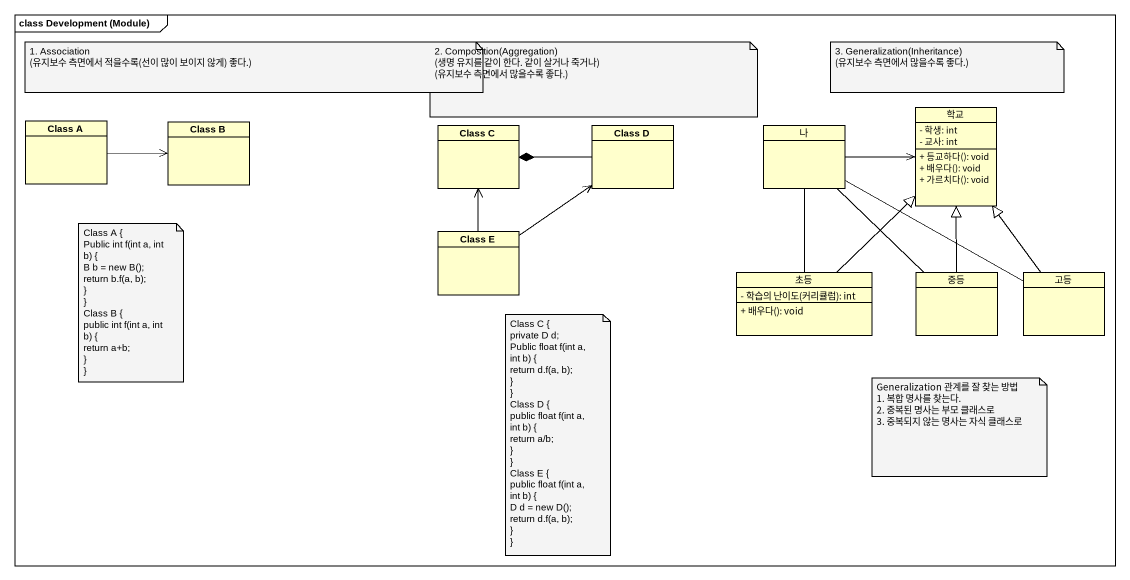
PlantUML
@startuml
mainframe class Development (Module)
hide circle
hide empty members
skinparam classAttributeIconSize 0
class "Class A" as Class_A
class "Class B" as Class_B
class "Class C" as Class_C
class "Class D" as Class_D
class 나
class 학교 {
  - 학생: int
  - 교사: int
  + 등교하다(): void
  + 배우다(): void
  + 가르치다(): void
}
class "Class E" as Class_E
class 초등 {
  {field} - 학습의 난이도(커리큘럼): int
  + 배우다(): void
}
class 중등
class 고등
Class_A -right-> Class_B
Class_D -left-* Class_C
나 -right-> 학교
나 -- 초등
나 -- 중등
나 -right- 고등
Class_E -up-> Class_C
Class_E -up-> Class_D
초등 -up-|> 학교
중등 -up-|> 학교
고등 -up-|> 학교
note as N1
  1. Association
  (유지보수 측면에서 적을수록(선이 많이 보이지 않게) 좋다.)
end note
note as N2
  2. Composition(Aggregation)
  (생명 유지를 같이 한다. 같이 살거나 죽거나)
  (유지보수 측면에서 많을수록 좋다.)
end note
note as N3
  3. Generalization(Inheritance)
  (유지보수 측면에서 많을수록 좋다.)
end note
note as N4
  Class A {
  Public int f(int a, int b) {
  B b = new B();
  return b.f(a, b);
  ~}
  ~}
  Class B {
  public int f(int a, int b) {
  return a+b;
  ~}
  ~}
end note
note as N5
  Class C {
  private D d;
  Public float f(int a, int b) {
  return d.f(a, b);
  ~}
  ~}
  Class D {
  public float f(int a, int b) {
  return a/b;
  ~}
  ~}
  Class E {
  public float f(int a, int b) {
  D d = new D();
  return d.f(a, b);
  ~}
  ~}
end note
note as N6
  Generalization 관계를 잘 찾는 방법
  1. 복합 명사를 찾는다.
  2. 중복된 명사는 부모 클래스로
  3. 중복되지 않는 명사는 자식 클래스로
end note
@enduml
